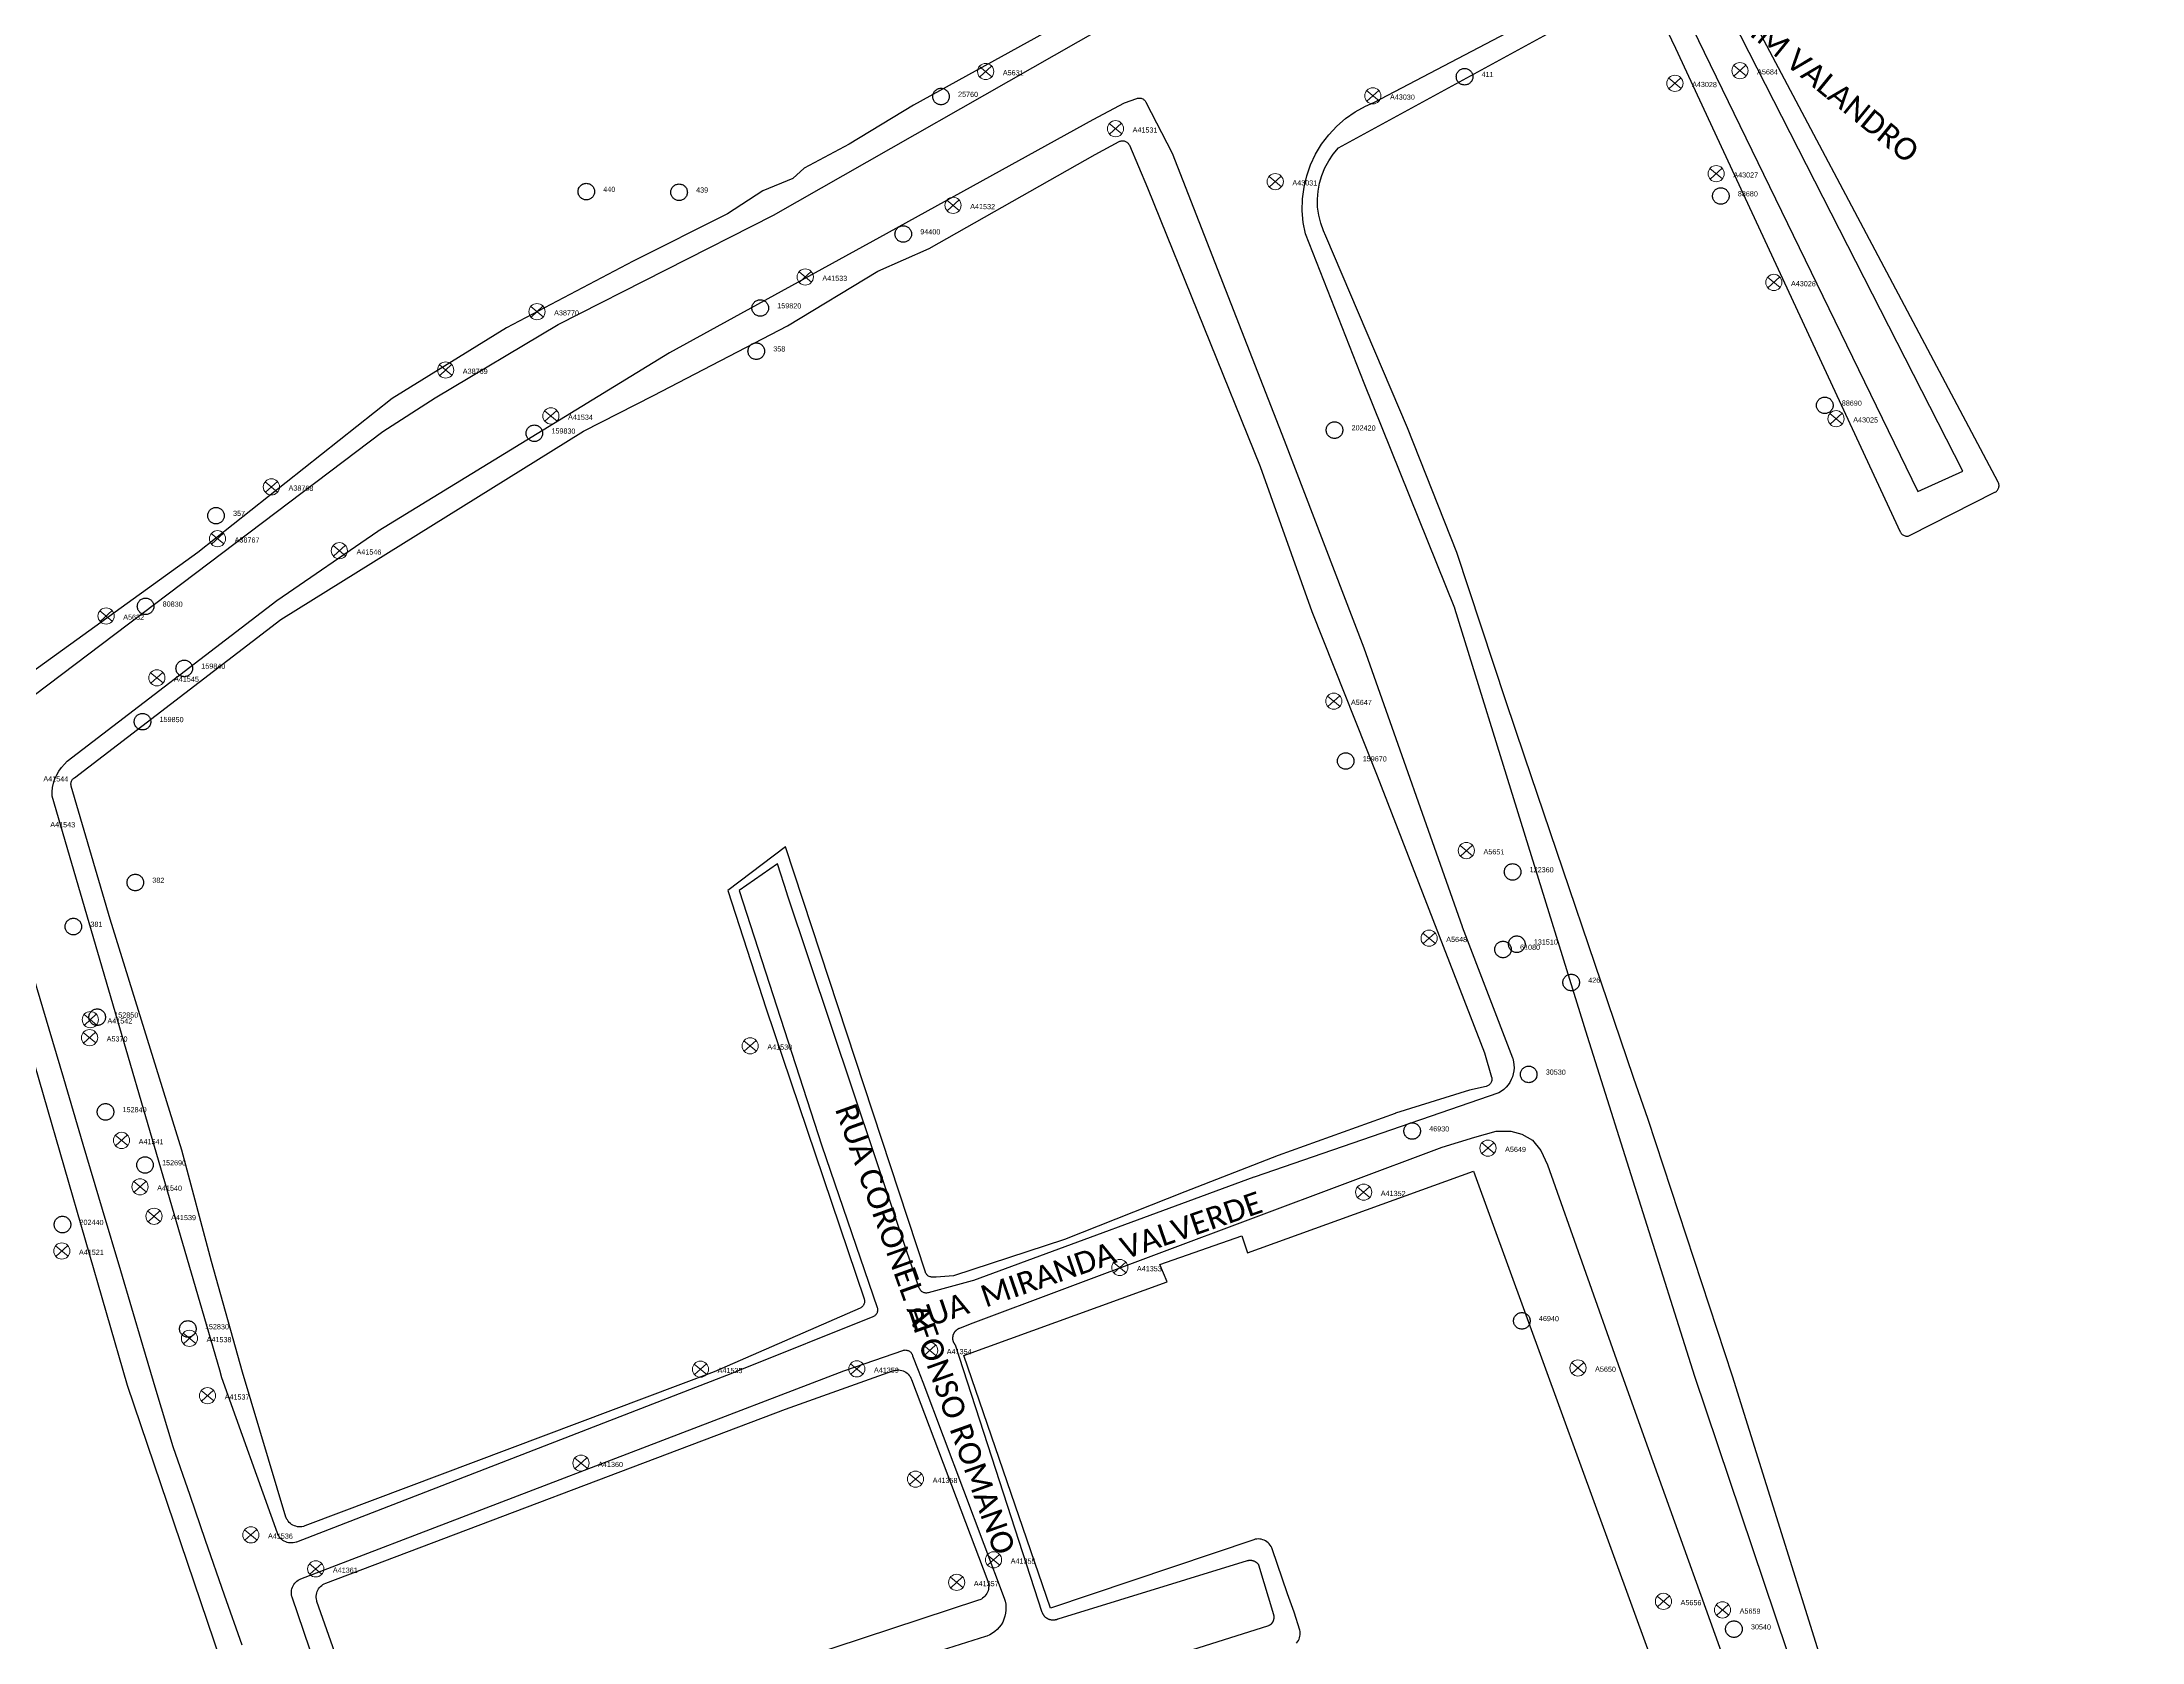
# Model space of a CAD drawing. Header units: millimetres. Extents: x 676447 to 689606, y 7455628 to 7463967.
# Drawn here: x 685040.3 to 685325.4, y 7460574.1 to 7460791.4 of the extents above; entities that cross this region are included whole.
import ezdxf

# ---------------------------------------------------------------- set-up
doc = ezdxf.new("R2010")
doc.units = ezdxf.units.MM
doc.header["$LTSCALE"] = 0.1
doc.header["$MEASUREMENT"] = 0
doc.linetypes.add('PHANTOM2', pattern=[1.25, 0.625, -0.125, 0.125, -0.125, 0.125, -0.125])
doc.layers.add('10.4-Postes', color=1, linetype='Continuous', lineweight=0)
for name, color, linetype in [('Caixas Subterrâneas', 5, 'Continuous'), ('LEGENDAS_INFRAESTRUTURAS', 7, 'Continuous'), ('MUB_MEIOFIO', 7, 'Continuous'), ('MUB_QUADRAS', 7, 'Continuous'), ('MUB_SEGMENTO', 7, 'Continuous'), ('NOS_DE_INFRAESTRUTURA', 7, 'Continuous')]:
    doc.layers.add(name, color=color, linetype=linetype)
doc.styles.add('Legend', font='calibri.ttf')
doc.styles.get("Standard").update_dxf_attribs({"font": 'arial.ttf'})

# ---------------------------------------------------------------- blocks, each defined once
blk = doc.blocks.new('MHMZ')
at = {"linetype": 'PHANTOM2'}
blk.add_circle((0, 0), 0.0000101, dxfattribs=at)
blk = doc.blocks.new('PTPT')
at = {"layer": '10.4-Postes', "color": 1, "linetype": 'PHANTOM2'}
for points in [[(-0.0000079, 0.0000104), (0.0000075, -0.000002)], [(0.000007, 0.0000109), (-0.0000074, -0.0000025)]]:
    blk.add_lwpolyline(points, dxfattribs=at)
at = {"layer": '10.4-Postes', "color": 1}
blk.add_circle((-0.0000002, 0.0000042), 0.00000987, dxfattribs=at)

msp = doc.modelspace()

# ---------------------------------------------------------------- linework, layer by layer
at = {"layer": 'MUB_MEIOFIO', "color": 253, "linetype": 'Continuous'}
for points in [[(685263.59, 7460794.94), (685294.99, 7460730.34), (685301.14, 7460733.1), (685257.56, 7460818.44)], [(684825.27, 7460764.52), (684874, 7460722.16), (684961.38, 7460644.09), (684962.33, 7460643.4), (684963.07, 7460643.06), (684963.8, 7460642.97), (684964.92, 7460643.27), (684968.52, 7460646.73), (685000.96, 7460673.7), (685024.72, 7460691.71), (685086.58, 7460738.46), (685093.7, 7460743.06), (685110.37, 7460753), (685139.61, 7460767.85), (685184.3, 7460793.27)], [(685250.14, 7460656.33), (685232.14, 7460714.42), (685232.12, 7460714.46), (685219.84, 7460745.05), (685211.86, 7460765.3), (685211.56, 7460766.87), (685211.43, 7460768.45), (685211.46, 7460770.05), (685211.66, 7460771.63), (685212.02, 7460773.18), (685212.54, 7460774.69), (685213.22, 7460776.13), (685214.05, 7460777.49), (685215.01, 7460778.76), (685216.1, 7460779.92), (685217.31, 7460780.97), (685218.61, 7460781.88), (685220.01, 7460782.65), (685221.15, 7460783.14), (685239.18, 7460792.62)], [(685085.94, 7460724.96), (685125.52, 7460749.2), (685125.54, 7460749.22), (685154.08, 7460764.88), (685183.03, 7460780.82), (685187.27, 7460783.1), (685188.97, 7460783.7), (685189.04, 7460783.72), (685189.14, 7460783.74), (685189.24, 7460783.75), (685189.35, 7460783.75), (685189.45, 7460783.74), (685189.56, 7460783.72), (685189.65, 7460783.69), (685189.75, 7460783.65), (685189.84, 7460783.6), (685189.93, 7460783.53), (685190, 7460783.46), (685190.07, 7460783.39), (685190.14, 7460783.3), (685190.19, 7460783.21), (685193.75, 7460776.25), (685208.98, 7460737.3), (685219.78, 7460709.08), (685233.15, 7460671.24), (685233.15, 7460671.22), (685239.98, 7460653.41), (685240.01, 7460653.3), (685240.11, 7460652.89), (685240.17, 7460652.48), (685240.18, 7460652.06), (685240.15, 7460651.65), (685240.08, 7460651.23), (685239.96, 7460650.83), (685239.8, 7460650.45), (685239.6, 7460650.08), (685239.37, 7460649.73), (685239.1, 7460649.41), (685238.8, 7460649.13), (685238.47, 7460648.87), (685238.11, 7460648.65), (685204.88, 7460637.2), (685204.86, 7460637.2), (685166.78, 7460623.17), (685166.58, 7460623.11), (685160.62, 7460621.51), (685160.52, 7460621.48), (685160.41, 7460621.47), (685160.31, 7460621.47), (685160.2, 7460621.48), (685160.1, 7460621.5), (685160, 7460621.54), (685159.91, 7460621.58), (685159.82, 7460621.63), (685159.73, 7460621.69), (685159.65, 7460621.76), (685159.58, 7460621.84), (685159.52, 7460621.92), (685159.47, 7460622.02), (685159.43, 7460622.11), (685159.41, 7460622.15), (685141.49, 7460675.64), (685141.47, 7460675.68), (685140.18, 7460679.75), (685134.95, 7460676.12), (685146.19, 7460641.44), (685153.7, 7460619.51), (685153.73, 7460619.41), (685153.75, 7460619.3), (685153.76, 7460619.2), (685153.75, 7460619.1), (685153.74, 7460618.99), (685153.71, 7460618.89), (685153.68, 7460618.79), (685153.63, 7460618.7), (685153.57, 7460618.61), (685153.51, 7460618.53), (685153.44, 7460618.45), (685153.36, 7460618.38), (685153.27, 7460618.33), (685153.18, 7460618.28), (685153.13, 7460618.26), (685135.07, 7460611), (685134.05, 7460610.59), (685074.83, 7460587.66), (685074.82, 7460587.66), (685074.61, 7460587.59), (685074.41, 7460587.55), (685074.2, 7460587.54), (685073.99, 7460587.54), (685073.78, 7460587.57), (685073.58, 7460587.61), (685073.38, 7460587.68), (685073.19, 7460587.77), (685073.01, 7460587.88), (685072.85, 7460588), (685072.69, 7460588.15), (685072.56, 7460588.31), (685072.44, 7460588.48), (685072.33, 7460588.66), (685072.25, 7460588.85), (685064.72, 7460609.97), (685064.42, 7460611), (685041.67, 7460688.95), (685041.67, 7460689.55), (685041.73, 7460690.14), (685041.86, 7460690.72), (685042.04, 7460691.29), (685042.29, 7460691.84), (685042.58, 7460692.35), (685042.94, 7460692.84), (685043.33, 7460693.28), (685043.73, 7460693.68), (685072.18, 7460715.52), (685085.88, 7460724.92), (685085.94, 7460724.96)], [(685037.9, 7460668.49), (685041.2, 7460657.36), (685043.19, 7460650.65), (685045.84, 7460641.71), (685048.48, 7460632.84), (685050.95, 7460624.52), (685053.95, 7460614.4), (685055.77, 7460608.28), (685058.06, 7460600.65), (685060.36, 7460594.01), (685062.46, 7460587.93), (685065.04, 7460580.48), (685067.42, 7460573.68)], [(685303.99, 7460493.51), (685264.73, 7460610.13), (685250.14, 7460656.33)], [(685127.5, 7460551.25), (685206.86, 7460576.31), (685206.9, 7460576.33), (685206.94, 7460576.35), (685206.98, 7460576.37), (685207.01, 7460576.39), (685207.05, 7460576.41), (685207.08, 7460576.43), (685207.12, 7460576.46), (685207.15, 7460576.49), (685207.18, 7460576.51), (685207.22, 7460576.54), (685207.25, 7460576.57), (685207.27, 7460576.6), (685207.3, 7460576.63), (685207.33, 7460576.67), (685207.36, 7460576.7), (685207.38, 7460576.73), (685207.4, 7460576.77), (685207.43, 7460576.8), (685207.45, 7460576.84), (685207.47, 7460576.88), (685207.49, 7460576.92), (685207.5, 7460576.95), (685207.52, 7460576.99), (685207.53, 7460577.03), (685207.55, 7460577.07), (685207.56, 7460577.11), (685207.57, 7460577.16), (685207.58, 7460577.2), (685207.58, 7460577.24), (685207.59, 7460577.28), (685207.6, 7460577.32), (685207.6, 7460577.36), (685207.6, 7460577.41), (685207.6, 7460577.45), (685207.6, 7460577.49), (685207.6, 7460577.53), (685207.59, 7460577.58), (685207.59, 7460577.62), (685207.58, 7460577.66), (685207.57, 7460577.7), (685207.56, 7460577.74), (685207.55, 7460577.78), (685205.54, 7460584.51), (685205.52, 7460584.55), (685205.49, 7460584.59), (685205.46, 7460584.63), (685205.43, 7460584.67), (685205.39, 7460584.7), (685205.36, 7460584.74), (685205.32, 7460584.77), (685205.29, 7460584.8), (685205.25, 7460584.84), (685205.21, 7460584.87), (685205.17, 7460584.89), (685205.13, 7460584.92), (685205.09, 7460584.95), (685205.04, 7460584.97), (685205, 7460585), (685204.96, 7460585.02), (685204.91, 7460585.04), (685204.87, 7460585.05), (685204.82, 7460585.07), (685204.77, 7460585.09), (685204.73, 7460585.1), (685204.68, 7460585.11), (685204.63, 7460585.12), (685204.58, 7460585.13), (685204.53, 7460585.14), (685204.49, 7460585.14), (685204.44, 7460585.15), (685204.39, 7460585.15), (685204.34, 7460585.15), (685204.29, 7460585.15), (685204.24, 7460585.14), (685204.19, 7460585.14), (685204.14, 7460585.13), (685204.09, 7460585.12), (685204.05, 7460585.11), (685204, 7460585.1), (685203.95, 7460585.09), (685178.23, 7460577.19), (685178.18, 7460577.17), (685178.13, 7460577.15), (685178.08, 7460577.13), (685178.03, 7460577.11), (685177.98, 7460577.1), (685177.93, 7460577.08), (685177.88, 7460577.07), (685177.83, 7460577.06), (685177.77, 7460577.05), (685177.72, 7460577.05), (685177.67, 7460577.04), (685177.62, 7460577.04), (685177.56, 7460577.04), (685177.51, 7460577.04), (685177.46, 7460577.05), (685177.4, 7460577.05), (685177.35, 7460577.06), (685177.3, 7460577.07), (685177.25, 7460577.08), (685177.2, 7460577.09), (685177.15, 7460577.1), (685177.1, 7460577.12), (685177.05, 7460577.13), (685177, 7460577.15), (685176.95, 7460577.17), (685176.9, 7460577.2), (685176.85, 7460577.22), (685176.81, 7460577.25), (685176.76, 7460577.27), (685176.72, 7460577.3), (685176.67, 7460577.33), (685176.63, 7460577.37), (685176.59, 7460577.4), (685176.55, 7460577.43), (685176.51, 7460577.47), (685176.47, 7460577.51), (685176.44, 7460577.55), (685176.4, 7460577.59), (685176.37, 7460577.63), (685176.34, 7460577.67), (685176.31, 7460577.71), (685176.28, 7460577.76), (685176.25, 7460577.8), (685176.23, 7460577.85), (685176.2, 7460577.9), (685176.18, 7460577.94), (685176.16, 7460577.99), (685176.14, 7460578.04), (685176.12, 7460578.09), (685169.81, 7460597.49), (685164.32, 7460614.39), (685164.29, 7460614.43), (685164.26, 7460614.47), (685164.23, 7460614.52), (685164.2, 7460614.56), (685164.18, 7460614.6), (685164.15, 7460614.65), (685164.13, 7460614.69), (685164.11, 7460614.74), (685164.08, 7460614.79), (685164.07, 7460614.83), (685164.05, 7460614.88), (685164.03, 7460614.93), (685164.02, 7460614.98), (685164.01, 7460615.03), (685164, 7460615.08), (685163.99, 7460615.13), (685163.98, 7460615.18), (685163.98, 7460615.23), (685163.98, 7460615.28), (685163.97, 7460615.33), (685163.98, 7460615.39), (685163.98, 7460615.44), (685163.98, 7460615.49), (685163.99, 7460615.54), (685164, 7460615.59), (685164, 7460615.64), (685164.02, 7460615.69), (685164.03, 7460615.74), (685164.04, 7460615.79), (685164.06, 7460615.84), (685164.08, 7460615.88), (685164.1, 7460615.93), (685164.12, 7460615.98), (685164.14, 7460616.02), (685164.16, 7460616.07), (685164.19, 7460616.11), (685164.22, 7460616.16), (685164.25, 7460616.2), (685164.28, 7460616.24), (685164.31, 7460616.28), (685164.34, 7460616.32), (685164.38, 7460616.36), (685164.41, 7460616.39), (685164.45, 7460616.43), (685164.49, 7460616.46), (685164.53, 7460616.49), (685164.57, 7460616.53), (685164.61, 7460616.56), (685164.65, 7460616.58), (685164.69, 7460616.61), (685164.74, 7460616.64), (685164.78, 7460616.66), (685164.83, 7460616.68), (685164.88, 7460616.7), (685164.92, 7460616.72), (685166.39, 7460617.28), (685230.42, 7460641.29), (685234.87, 7460642.65), (685237.73, 7460643.47), (685239.72, 7460643.47), (685241.24, 7460643.06), (685242.7, 7460642.24), (685243.81, 7460640.84), (685244.72, 7460638.88), (685254.59, 7460611), (685258.37, 7460600.34), (685270.38, 7460566.93)], [(685108.56, 7460479.18), (685074.27, 7460580.15), (685074.23, 7460580.28), (685074.19, 7460580.49), (685074.17, 7460580.7), (685074.17, 7460580.91), (685074.19, 7460581.12), (685074.23, 7460581.32), (685074.3, 7460581.52), (685074.38, 7460581.71), (685074.49, 7460581.89), (685074.61, 7460582.06), (685074.75, 7460582.22), (685074.91, 7460582.35), (685075.08, 7460582.48), (685075.26, 7460582.58), (685075.45, 7460582.67), (685149.16, 7460610.9), (685149.45, 7460611), (685157.19, 7460613.68), (685157.29, 7460613.71), (685157.4, 7460613.73), (685157.5, 7460613.74), (685157.61, 7460613.73), (685157.71, 7460613.72), (685157.81, 7460613.69), (685157.91, 7460613.66), (685158, 7460613.61), (685158.09, 7460613.56), (685158.17, 7460613.49), (685158.25, 7460613.42), (685158.32, 7460613.34), (685158.38, 7460613.25), (685158.43, 7460613.16), (685158.51, 7460612.96), (685159.27, 7460611), (685159.89, 7460609.38), (685170.94, 7460580.04), (685171.07, 7460579.64), (685171.15, 7460579.23), (685171.19, 7460578.81), (685171.19, 7460578.39), (685171.14, 7460577.98), (685171.05, 7460577.57), (685170.92, 7460577.17), (685170.75, 7460576.79), (685170.53, 7460576.43), (685170.28, 7460576.09), (685170, 7460575.78), (685169.69, 7460575.51), (685169.35, 7460575.26), (685168.98, 7460575.06), (685168.6, 7460574.89), (685168.4, 7460574.82), (685124.57, 7460560.99)]]:
    msp.add_lwpolyline(points, dxfattribs=at)
at = {"layer": 'MUB_MEIOFIO', "linetype": 'Continuous'}
for points in [[(685263.59, 7460794.94), (685294.99, 7460730.34), (685301.14, 7460733.1), (685257.56, 7460818.44)], [(684825.27, 7460764.52), (684874, 7460722.16), (684961.38, 7460644.09), (684962.33, 7460643.4), (684963.07, 7460643.06), (684963.8, 7460642.97), (684964.92, 7460643.27), (684968.52, 7460646.73), (685000.96, 7460673.7), (685024.72, 7460691.71), (685086.58, 7460738.46), (685093.7, 7460743.06), (685110.37, 7460753), (685139.61, 7460767.85), (685184.3, 7460793.27)], [(685250.14, 7460656.33), (685232.14, 7460714.42), (685232.12, 7460714.46), (685219.84, 7460745.05), (685211.86, 7460765.3), (685211.56, 7460766.87), (685211.43, 7460768.45), (685211.46, 7460770.05), (685211.66, 7460771.63), (685212.02, 7460773.18), (685212.54, 7460774.69), (685213.22, 7460776.13), (685214.05, 7460777.49), (685215.01, 7460778.76), (685216.1, 7460779.92), (685217.31, 7460780.97), (685218.61, 7460781.88), (685220.01, 7460782.65), (685221.15, 7460783.14), (685239.18, 7460792.62)], [(685085.94, 7460724.96), (685125.52, 7460749.2), (685125.54, 7460749.22), (685154.08, 7460764.88), (685183.03, 7460780.82), (685187.27, 7460783.1), (685188.97, 7460783.7), (685189.04, 7460783.72), (685189.14, 7460783.74), (685189.24, 7460783.75), (685189.35, 7460783.75), (685189.45, 7460783.74), (685189.56, 7460783.72), (685189.65, 7460783.69), (685189.75, 7460783.65), (685189.84, 7460783.6), (685189.93, 7460783.53), (685190, 7460783.46), (685190.07, 7460783.39), (685190.14, 7460783.3), (685190.19, 7460783.21), (685193.75, 7460776.25), (685208.98, 7460737.3), (685219.78, 7460709.08), (685233.15, 7460671.24), (685233.15, 7460671.22), (685239.98, 7460653.41), (685240.01, 7460653.3), (685240.11, 7460652.89), (685240.17, 7460652.48), (685240.18, 7460652.06), (685240.15, 7460651.65), (685240.08, 7460651.23), (685239.96, 7460650.83), (685239.8, 7460650.45), (685239.6, 7460650.08), (685239.37, 7460649.73), (685239.1, 7460649.41), (685238.8, 7460649.13), (685238.47, 7460648.87), (685238.11, 7460648.65), (685204.88, 7460637.2), (685204.86, 7460637.2), (685166.78, 7460623.17), (685166.58, 7460623.11), (685160.62, 7460621.51), (685160.52, 7460621.48), (685160.41, 7460621.47), (685160.31, 7460621.47), (685160.2, 7460621.48), (685160.1, 7460621.5), (685160, 7460621.54), (685159.91, 7460621.58), (685159.82, 7460621.63), (685159.73, 7460621.69), (685159.65, 7460621.76), (685159.58, 7460621.84), (685159.52, 7460621.92), (685159.47, 7460622.02), (685159.43, 7460622.11), (685159.41, 7460622.15), (685141.49, 7460675.64), (685141.47, 7460675.68), (685140.18, 7460679.75), (685134.95, 7460676.12), (685146.19, 7460641.44), (685153.7, 7460619.51), (685153.73, 7460619.41), (685153.75, 7460619.3), (685153.76, 7460619.2), (685153.75, 7460619.1), (685153.74, 7460618.99), (685153.71, 7460618.89), (685153.68, 7460618.79), (685153.63, 7460618.7), (685153.57, 7460618.61), (685153.51, 7460618.53), (685153.44, 7460618.45), (685153.36, 7460618.38), (685153.27, 7460618.33), (685153.18, 7460618.28), (685153.13, 7460618.26), (685135.07, 7460611), (685134.05, 7460610.59), (685074.83, 7460587.66), (685074.82, 7460587.66), (685074.61, 7460587.59), (685074.41, 7460587.55), (685074.2, 7460587.54), (685073.99, 7460587.54), (685073.78, 7460587.57), (685073.58, 7460587.61), (685073.38, 7460587.68), (685073.19, 7460587.77), (685073.01, 7460587.88), (685072.85, 7460588), (685072.69, 7460588.15), (685072.56, 7460588.31), (685072.44, 7460588.48), (685072.33, 7460588.66), (685072.25, 7460588.85), (685064.72, 7460609.97), (685064.42, 7460611), (685041.67, 7460688.95), (685041.67, 7460689.55), (685041.73, 7460690.14), (685041.86, 7460690.72), (685042.04, 7460691.29), (685042.29, 7460691.84), (685042.58, 7460692.35), (685042.94, 7460692.84), (685043.33, 7460693.28), (685043.73, 7460693.68), (685072.18, 7460715.52), (685085.88, 7460724.92), (685085.94, 7460724.96)], [(685037.9, 7460668.49), (685041.2, 7460657.36), (685043.19, 7460650.65), (685045.84, 7460641.71), (685048.48, 7460632.84), (685050.95, 7460624.52), (685053.95, 7460614.4), (685055.77, 7460608.28), (685058.06, 7460600.65), (685060.36, 7460594.01), (685062.46, 7460587.93), (685065.04, 7460580.48), (685067.42, 7460573.68)], [(685303.99, 7460493.51), (685264.73, 7460610.13), (685250.14, 7460656.33)], [(685127.5, 7460551.25), (685206.86, 7460576.31), (685206.9, 7460576.33), (685206.94, 7460576.35), (685206.98, 7460576.37), (685207.01, 7460576.39), (685207.05, 7460576.41), (685207.08, 7460576.43), (685207.12, 7460576.46), (685207.15, 7460576.49), (685207.18, 7460576.51), (685207.22, 7460576.54), (685207.25, 7460576.57), (685207.27, 7460576.6), (685207.3, 7460576.63), (685207.33, 7460576.67), (685207.36, 7460576.7), (685207.38, 7460576.73), (685207.4, 7460576.77), (685207.43, 7460576.8), (685207.45, 7460576.84), (685207.47, 7460576.88), (685207.49, 7460576.92), (685207.5, 7460576.95), (685207.52, 7460576.99), (685207.53, 7460577.03), (685207.55, 7460577.07), (685207.56, 7460577.11), (685207.57, 7460577.16), (685207.58, 7460577.2), (685207.58, 7460577.24), (685207.59, 7460577.28), (685207.6, 7460577.32), (685207.6, 7460577.36), (685207.6, 7460577.41), (685207.6, 7460577.45), (685207.6, 7460577.49), (685207.6, 7460577.53), (685207.59, 7460577.58), (685207.59, 7460577.62), (685207.58, 7460577.66), (685207.57, 7460577.7), (685207.56, 7460577.74), (685207.55, 7460577.78), (685205.54, 7460584.51), (685205.52, 7460584.55), (685205.49, 7460584.59), (685205.46, 7460584.63), (685205.43, 7460584.67), (685205.39, 7460584.7), (685205.36, 7460584.74), (685205.32, 7460584.77), (685205.29, 7460584.8), (685205.25, 7460584.84), (685205.21, 7460584.87), (685205.17, 7460584.89), (685205.13, 7460584.92), (685205.09, 7460584.95), (685205.04, 7460584.97), (685205, 7460585), (685204.96, 7460585.02), (685204.91, 7460585.04), (685204.87, 7460585.05), (685204.82, 7460585.07), (685204.77, 7460585.09), (685204.73, 7460585.1), (685204.68, 7460585.11), (685204.63, 7460585.12), (685204.58, 7460585.13), (685204.53, 7460585.14), (685204.49, 7460585.14), (685204.44, 7460585.15), (685204.39, 7460585.15), (685204.34, 7460585.15), (685204.29, 7460585.15), (685204.24, 7460585.14), (685204.19, 7460585.14), (685204.14, 7460585.13), (685204.09, 7460585.12), (685204.05, 7460585.11), (685204, 7460585.1), (685203.95, 7460585.09), (685178.23, 7460577.19), (685178.18, 7460577.17), (685178.13, 7460577.15), (685178.08, 7460577.13), (685178.03, 7460577.11), (685177.98, 7460577.1), (685177.93, 7460577.08), (685177.88, 7460577.07), (685177.83, 7460577.06), (685177.77, 7460577.05), (685177.72, 7460577.05), (685177.67, 7460577.04), (685177.62, 7460577.04), (685177.56, 7460577.04), (685177.51, 7460577.04), (685177.46, 7460577.05), (685177.4, 7460577.05), (685177.35, 7460577.06), (685177.3, 7460577.07), (685177.25, 7460577.08), (685177.2, 7460577.09), (685177.15, 7460577.1), (685177.1, 7460577.12), (685177.05, 7460577.13), (685177, 7460577.15), (685176.95, 7460577.17), (685176.9, 7460577.2), (685176.85, 7460577.22), (685176.81, 7460577.25), (685176.76, 7460577.27), (685176.72, 7460577.3), (685176.67, 7460577.33), (685176.63, 7460577.37), (685176.59, 7460577.4), (685176.55, 7460577.43), (685176.51, 7460577.47), (685176.47, 7460577.51), (685176.44, 7460577.55), (685176.4, 7460577.59), (685176.37, 7460577.63), (685176.34, 7460577.67), (685176.31, 7460577.71), (685176.28, 7460577.76), (685176.25, 7460577.8), (685176.23, 7460577.85), (685176.2, 7460577.9), (685176.18, 7460577.94), (685176.16, 7460577.99), (685176.14, 7460578.04), (685176.12, 7460578.09), (685169.81, 7460597.49), (685164.32, 7460614.39), (685164.29, 7460614.43), (685164.26, 7460614.47), (685164.23, 7460614.52), (685164.2, 7460614.56), (685164.18, 7460614.6), (685164.15, 7460614.65), (685164.13, 7460614.69), (685164.11, 7460614.74), (685164.08, 7460614.79), (685164.07, 7460614.83), (685164.05, 7460614.88), (685164.03, 7460614.93), (685164.02, 7460614.98), (685164.01, 7460615.03), (685164, 7460615.08), (685163.99, 7460615.13), (685163.98, 7460615.18), (685163.98, 7460615.23), (685163.98, 7460615.28), (685163.97, 7460615.33), (685163.98, 7460615.39), (685163.98, 7460615.44), (685163.98, 7460615.49), (685163.99, 7460615.54), (685164, 7460615.59), (685164, 7460615.64), (685164.02, 7460615.69), (685164.03, 7460615.74), (685164.04, 7460615.79), (685164.06, 7460615.84), (685164.08, 7460615.88), (685164.1, 7460615.93), (685164.12, 7460615.98), (685164.14, 7460616.02), (685164.16, 7460616.07), (685164.19, 7460616.11), (685164.22, 7460616.16), (685164.25, 7460616.2), (685164.28, 7460616.24), (685164.31, 7460616.28), (685164.34, 7460616.32), (685164.38, 7460616.36), (685164.41, 7460616.39), (685164.45, 7460616.43), (685164.49, 7460616.46), (685164.53, 7460616.49), (685164.57, 7460616.53), (685164.61, 7460616.56), (685164.65, 7460616.58), (685164.69, 7460616.61), (685164.74, 7460616.64), (685164.78, 7460616.66), (685164.83, 7460616.68), (685164.88, 7460616.7), (685164.92, 7460616.72), (685166.39, 7460617.28), (685230.42, 7460641.29), (685234.87, 7460642.65), (685237.73, 7460643.47), (685239.72, 7460643.47), (685241.24, 7460643.06), (685242.7, 7460642.24), (685243.81, 7460640.84), (685244.72, 7460638.88), (685254.59, 7460611), (685258.37, 7460600.34), (685270.38, 7460566.93)], [(685108.56, 7460479.18), (685074.27, 7460580.15), (685074.23, 7460580.28), (685074.19, 7460580.49), (685074.17, 7460580.7), (685074.17, 7460580.91), (685074.19, 7460581.12), (685074.23, 7460581.32), (685074.3, 7460581.52), (685074.38, 7460581.71), (685074.49, 7460581.89), (685074.61, 7460582.06), (685074.75, 7460582.22), (685074.91, 7460582.35), (685075.08, 7460582.48), (685075.26, 7460582.58), (685075.45, 7460582.67), (685149.16, 7460610.9), (685149.45, 7460611), (685157.19, 7460613.68), (685157.29, 7460613.71), (685157.4, 7460613.73), (685157.5, 7460613.74), (685157.61, 7460613.73), (685157.71, 7460613.72), (685157.81, 7460613.69), (685157.91, 7460613.66), (685158, 7460613.61), (685158.09, 7460613.56), (685158.17, 7460613.49), (685158.25, 7460613.42), (685158.32, 7460613.34), (685158.38, 7460613.25), (685158.43, 7460613.16), (685158.51, 7460612.96), (685159.27, 7460611), (685159.89, 7460609.38), (685170.94, 7460580.04), (685171.07, 7460579.64), (685171.15, 7460579.23), (685171.19, 7460578.81), (685171.19, 7460578.39), (685171.14, 7460577.98), (685171.05, 7460577.57), (685170.92, 7460577.17), (685170.75, 7460576.79), (685170.53, 7460576.43), (685170.28, 7460576.09), (685170, 7460575.78), (685169.69, 7460575.51), (685169.35, 7460575.26), (685168.98, 7460575.06), (685168.6, 7460574.89), (685168.4, 7460574.82), (685124.57, 7460560.99)]]:
    msp.add_lwpolyline(points, dxfattribs=at)
at = {"layer": 'MUB_QUADRAS', "linetype": 'Continuous'}
for points in [[(685259.39, 7460796.17), (685262.1, 7460790.53), (685292.62, 7460724.84), (685292.64, 7460724.81), (685292.69, 7460724.72), (685292.75, 7460724.63), (685292.82, 7460724.55), (685292.9, 7460724.48), (685292.99, 7460724.42), (685293.08, 7460724.37), (685293.17, 7460724.33), (685293.27, 7460724.3), (685293.37, 7460724.27), (685293.48, 7460724.26), (685293.58, 7460724.26), (685293.69, 7460724.27), (685293.79, 7460724.29), (685293.89, 7460724.33), (685293.98, 7460724.37), (685305.48, 7460730.22), (685305.5, 7460730.23), (685305.59, 7460730.28), (685305.67, 7460730.34), (685305.75, 7460730.41), (685305.82, 7460730.49), (685305.88, 7460730.58), (685305.93, 7460730.67), (685305.97, 7460730.77), (685306, 7460730.87), (685306.02, 7460730.97), (685306.03, 7460731.07), (685306.03, 7460731.18), (685306.02, 7460731.28), (685305.99, 7460731.38), (685305.96, 7460731.48), (685305.91, 7460731.58), (685260.59, 7460817.09)], [(685182.43, 7460795.91), (685158.62, 7460782.77), (685149.9, 7460777.51), (685143.79, 7460774.22), (685142.26, 7460772.84), (685138.17, 7460771.16), (685133.39, 7460768.03), (685120.56, 7460761.62), (685103.37, 7460752.56), (685087.86, 7460742.95), (685061.46, 7460722.04), (685011.82, 7460686.24), (685008.15, 7460683.32), (685000.04, 7460676.59), (684990.52, 7460668.69), (684989.8, 7460668.02), (684984.48, 7460663.11), (684967.91, 7460649.6), (684964.05, 7460644.06), (684963.45, 7460643.91), (684962.88, 7460644.14), (684893.35, 7460706.28), (684816.27, 7460773.33)], [(685256.42, 7460650.73), (685241.58, 7460694.39), (685239.05, 7460701.89), (685232.43, 7460722.05), (685225.7, 7460738.95), (685214.64, 7460764.98), (685214.29, 7460765.73), (685213.92, 7460766.77), (685213.66, 7460767.83), (685213.51, 7460768.92), (685213.48, 7460770.02), (685213.57, 7460771.12), (685213.76, 7460772.2), (685214.07, 7460773.25), (685214.49, 7460774.27), (685215.01, 7460775.23), (685215.63, 7460776.14), (685216.34, 7460776.98), (685250.68, 7460795.74)], [(685133.42, 7460676.13), (685138.63, 7460660.07), (685151.94, 7460620.67), (685151.94, 7460620.65), (685151.97, 7460620.55), (685151.98, 7460620.45), (685151.99, 7460620.34), (685151.98, 7460620.24), (685151.97, 7460620.13), (685151.94, 7460620.03), (685151.9, 7460619.94), (685151.85, 7460619.84), (685151.79, 7460619.76), (685151.73, 7460619.67), (685151.65, 7460619.6), (685151.57, 7460619.54), (685151.48, 7460619.48), (685151.39, 7460619.43), (685131.57, 7460610.78), (685076, 7460589.84), (685075.8, 7460589.78), (685075.59, 7460589.74), (685075.38, 7460589.72), (685075.17, 7460589.72), (685074.97, 7460589.74), (685074.76, 7460589.79), (685074.56, 7460589.86), (685074.37, 7460589.95), (685074.19, 7460590.05), (685074.03, 7460590.18), (685073.87, 7460590.32), (685073.74, 7460590.48), (685073.61, 7460590.65), (685073.51, 7460590.83), (685073.43, 7460591.02), (685073.42, 7460591.04), (685067.53, 7460610.71), (685063.32, 7460625.76), (685059.27, 7460640.88), (685049.56, 7460672.26), (685044.27, 7460690.32), (685044.26, 7460690.35), (685044.24, 7460690.45), (685044.23, 7460690.56), (685044.23, 7460690.66), (685044.24, 7460690.76), (685044.26, 7460690.87), (685044.3, 7460690.97), (685044.34, 7460691.06), (685044.39, 7460691.15), (685044.45, 7460691.24), (685044.52, 7460691.31), (685044.6, 7460691.38), (685044.69, 7460691.44), (685072.72, 7460712.93), (685113.81, 7460738.5), (685123.34, 7460743.36), (685141.54, 7460752.83), (685153.78, 7460760.26), (685160.74, 7460763.34), (685183.3, 7460776.09), (685186.55, 7460777.84), (685186.63, 7460777.88), (685186.73, 7460777.92), (685186.83, 7460777.94), (685186.93, 7460777.96), (685187.04, 7460777.96), (685187.14, 7460777.95), (685187.24, 7460777.94), (685187.34, 7460777.91), (685187.44, 7460777.87), (685187.53, 7460777.82), (685187.62, 7460777.76), (685187.7, 7460777.69), (685187.77, 7460777.62), (685187.84, 7460777.54), (685187.89, 7460777.45), (685187.94, 7460777.35), (685190.42, 7460771.56), (685205.69, 7460733.71), (685212.71, 7460714.04), (685221.61, 7460691.71), (685236.18, 7460654.09), (685237.12, 7460650.8), (685237.14, 7460650.74), (685237.15, 7460650.64), (685237.16, 7460650.53), (685237.16, 7460650.43), (685237.14, 7460650.32), (685237.12, 7460650.22), (685237.08, 7460650.12), (685237.04, 7460650.03), (685236.98, 7460649.94), (685236.92, 7460649.86), (685236.85, 7460649.78), (685236.77, 7460649.71), (685236.68, 7460649.65), (685236.59, 7460649.6), (685236.49, 7460649.57), (685236.39, 7460649.54), (685234.11, 7460649), (685224.09, 7460645.89), (685224.03, 7460645.87), (685208.13, 7460640.15), (685195.46, 7460635.21), (685179.13, 7460628.75), (685164.08, 7460623.8), (685161.73, 7460623.63), (685161.63, 7460623.62), (685161.53, 7460623.62), (685161.19, 7460623.62), (685161.08, 7460623.63), (685160.98, 7460623.65), (685160.88, 7460623.67), (685160.78, 7460623.71), (685160.69, 7460623.76), (685160.6, 7460623.82), (685160.52, 7460623.89), (685160.45, 7460623.96), (685160.39, 7460624.05), (685160.33, 7460624.14), (685160.28, 7460624.23), (685160.25, 7460624.32), (685141.26, 7460682.05), (685133.42, 7460676.13)], [(685031.84, 7460678.06), (685051.84, 7460608.96), (685078.98, 7460528.98)], [(685326.05, 7460439.4), (685307.24, 7460490.66), (685269.86, 7460610.16), (685258.38, 7460645.06), (685256.42, 7460650.73)], [(685210.66, 7460573.94), (685210.79, 7460574.1), (685210.9, 7460574.28), (685210.99, 7460574.47), (685211.06, 7460574.66), (685211.11, 7460574.87), (685211.14, 7460575.07), (685211.15, 7460575.28), (685211.14, 7460575.49), (685211.1, 7460575.7), (685210.31, 7460578.13), (685209.43, 7460580.62), (685207.34, 7460586.72), (685207.27, 7460586.88), (685207.18, 7460587.07), (685207.07, 7460587.25), (685206.93, 7460587.41), (685206.79, 7460587.56), (685206.62, 7460587.69), (685206.45, 7460587.8), (685206.26, 7460587.9), (685206.07, 7460587.97), (685205.86, 7460588.03), (685205.66, 7460588.06), (685205.45, 7460588.07), (685205.24, 7460588.06), (685205.03, 7460588.03), (685204.83, 7460587.97), (685177.22, 7460578.69), (685165.48, 7460612.98), (685193.09, 7460622.99), (685192.09, 7460625.34), (685203.21, 7460629.26), (685203.99, 7460626.91), (685234.67, 7460638.02), (685260.81, 7460566.33)], [(685077.63, 7460579.58), (685077.59, 7460579.7), (685077.55, 7460579.91), (685077.53, 7460580.11), (685077.53, 7460580.32), (685077.55, 7460580.53), (685077.59, 7460580.74), (685077.66, 7460580.93), (685077.75, 7460581.13), (685077.85, 7460581.31), (685077.98, 7460581.48), (685078.12, 7460581.63), (685078.27, 7460581.77), (685078.44, 7460581.89), (685078.62, 7460582), (685078.82, 7460582.08), (685141.25, 7460605.71), (685155.83, 7460610.92), (685156, 7460610.97), (685156.2, 7460611.01), (685156.41, 7460611.03), (685156.62, 7460611.03), (685156.83, 7460611.01), (685157.03, 7460610.96), (685157.23, 7460610.9), (685157.42, 7460610.81), (685157.6, 7460610.71), (685157.77, 7460610.58), (685157.92, 7460610.44), (685158.06, 7460610.29), (685158.19, 7460610.12), (685158.29, 7460609.93), (685158.37, 7460609.74), (685168.71, 7460582.35), (685168.74, 7460582.27), (685168.8, 7460582.07), (685168.83, 7460581.86), (685168.84, 7460581.65), (685168.83, 7460581.45), (685168.8, 7460581.24), (685168.75, 7460581.04), (685168.67, 7460580.84), (685168.58, 7460580.65), (685168.46, 7460580.48), (685168.33, 7460580.31), (685168.19, 7460580.17), (685168.02, 7460580.03), (685167.85, 7460579.92), (685167.66, 7460579.82), (685167.47, 7460579.75), (685120.49, 7460564.27)], [(685117.11, 7460467.55), (685077.63, 7460579.58)]]:
    msp.add_lwpolyline(points, dxfattribs=at)

# ---------------------------------------------------------------- block references
at = {"layer": 'Caixas Subterrâneas', "color": 40}
for p, xscale, yscale, zscale, rotation in [((685233.46, 7460786.65), 111319.4907932735, 111319.4907932735, 111319.4907932735, 359.2953301246411), ((685162.37, 7460783.96), 111319.4907932736, 111319.4907932736, 111319.4907932736, 359.2955995435064), ((685114.2, 7460771.05), 111319.4907932736, 111319.4907932736, 111319.4907932736, 359.2957786726342), ((685126.8, 7460770.96), 111319.4907932736, 111319.4907932736, 111319.4907932736, 359.2957307559315), ((685268.25, 7460770.45), 111319.4907932736, 111319.4907932736, 111319.4907932736, 359.2951928399749), ((685157.24, 7460765.29), 111319.4907932736, 111319.4907932736, 111319.4907932736, 359.295613278369), ((685137.82, 7460755.24), 111319.4907932736, 111319.4907932736, 111319.4907932736, 359.2956840174172), ((685137.28, 7460749.38), 111319.4907932736, 111319.4907932736, 111319.4907932736, 359.295684246064), ((685282.37, 7460742.02), 111319.4907932736, 111319.4907932736, 111319.4907932736, 359.2951303609923), ((685215.8, 7460738.66), 111319.4907932735, 111319.4907932735, 111319.4907932735, 359.2953824048423), ((685107.15, 7460738.23), 111319.4907932736, 111319.4907932736, 111319.4907932736, 359.2957953497716), ((685063.92, 7460727.04), 111319.4907932736, 111319.4907932736, 111319.4907932736, 359.2959562557383), ((685054.36, 7460714.73), 111319.4907932736, 111319.4907932736, 111319.4907932736, 359.2959887942182), ((685059.61, 7460706.3), 111319.4907932736, 111319.4907932736, 111319.4907932736, 359.2959662383627), ((685053.94, 7460699.06), 111319.4907932736, 111319.4907932736, 111319.4907932736, 359.2959855417391), ((685217.32, 7460693.72), 111319.4907932736, 111319.4907932736, 111319.4907932736, 359.2953627546866), ((685239.98, 7460678.66), 111319.4907932736, 111319.4907932736, 111319.4907932736, 359.2952719459058), ((685052.96, 7460677.22), 111319.4907932735, 111319.4907932735, 111319.4907932735, 359.2959825422125), ((685044.55, 7460671.24), 111319.4907932736, 111319.4907932736, 111319.4907932736, 359.296012681072), ((685238.68, 7460668.13), 111319.4907932736, 111319.4907932736, 111319.4907932736, 359.2952736564159), ((685240.55, 7460668.84), 111319.4907932736, 111319.4907932736, 111319.4907932736, 359.2952667708736), ((685247.94, 7460663.65), 111319.4907932735, 111319.4907932735, 111319.4907932735, 359.2952370567963), ((685047.79, 7460658.93), 111319.4907932735, 111319.4907932735, 111319.4907932735, 359.2959965664729), ((685242.17, 7460651.16), 111319.4907932736, 111319.4907932736, 111319.4907932736, 359.2952551389362), ((685048.92, 7460646.07), 111319.4907932735, 111319.4907932735, 111319.4907932735, 359.2959882933863), ((685226.34, 7460643.47), 111319.4907932735, 111319.4907932735, 111319.4907932735, 359.2953129276673), ((685054.28, 7460638.86), 111319.4907932736, 111319.4907932736, 111319.4907932736, 359.295965660738), ((685043.07, 7460630.77), 111319.4907932736, 111319.4907932736, 111319.4907932736, 359.2960058132738), ((685060.1, 7460616.6), 111319.4907932735, 111319.4907932735, 111319.4907932735, 359.2959366625532), ((685241.24, 7460617.69), 111319.4907932736, 111319.4907932736, 111319.4907932736, 359.2952483392693), ((685270.03, 7460575.83), 111319.4907932736, 111319.4907932736, 111319.4907932736, 359.2951259363407)]:
    msp.add_blockref('MHMZ', p, dxfattribs=dict(at, xscale=xscale, yscale=yscale, zscale=zscale, rotation=rotation))
at = {"layer": 'NOS_DE_INFRAESTRUTURA', "color": 1}
for p, xscale, yscale, zscale, rotation in [((685168.45, 7460786.89), 111319.4907932736, 111319.4907932736, 111319.4907932736, 359.2955773282941), ((685270.87, 7460787.01), 111319.4907932736, 111319.4907932736, 111319.4907932736, 359.2951879946598), ((685262.04, 7460785.29), 111319.4907932736, 111319.4907932736, 111319.4907932736, 359.295221038628), ((685221.02, 7460783.59), 111319.4907932735, 111319.4907932735, 111319.4907932735, 359.2953764635353), ((685186.08, 7460779.12), 111319.4907932736, 111319.4907932736, 111319.4907932736, 359.295507928344), ((685267.64, 7460773.02), 111319.4907932736, 111319.4907932736, 111319.4907932736, 359.2951959487278), ((685207.77, 7460771.94), 111319.4907932736, 111319.4907932736, 111319.4907932736, 359.2954232378076), ((685164.02, 7460768.72), 111319.4907932736, 111319.4907932736, 111319.4907932736, 359.2955885717397), ((685143.95, 7460758.99), 111319.4907932736, 111319.4907932736, 111319.4907932736, 359.295661843564), ((685275.47, 7460758.25), 111319.4907932736, 111319.4907932736, 111319.4907932736, 359.295161637629), ((685107.52, 7460754.28), 111319.4907932736, 111319.4907932736, 111319.4907932736, 359.2957989067292), ((685095.12, 7460746.35), 111319.4907932735, 111319.4907932735, 111319.4907932735, 359.2958435796444), ((685109.41, 7460740.12), 111319.4907932736, 111319.4907932736, 111319.4907932736, 359.2957873325357), ((685283.92, 7460739.74), 111319.4907932736, 111319.4907932736, 111319.4907932736, 359.2951237826832), ((685071.46, 7460730.48), 111319.4907932735, 111319.4907932735, 111319.4907932735, 359.2959286501271), ((685064.14, 7460723.44), 111319.4907932736, 111319.4907932736, 111319.4907932736, 359.2959542958997), ((685080.69, 7460721.81), 111319.4907932736, 111319.4907932736, 111319.4907932736, 359.2958908920692), ((685049.01, 7460712.95), 111319.4907932736, 111319.4907932736, 111319.4907932736, 359.2960085927515), ((685055.91, 7460704.55), 111319.4907932735, 111319.4907932735, 111319.4907932735, 359.2959797638558), ((685215.72, 7460701.38), 111319.4907932736, 111319.4907932736, 111319.4907932736, 359.2953712212825), ((685233.72, 7460681.09), 111319.4907932736, 111319.4907932736, 111319.4907932736, 359.2952964947835), ((685228.66, 7460669.19), 111319.4907932735, 111319.4907932735, 111319.4907932735, 359.2953120555888), ((685046.87, 7460658.13), 111319.4907932736, 111319.4907932736, 111319.4907932736, 359.2959998002063), ((685046.77, 7460655.68), 111319.4907932736, 111319.4907932736, 111319.4907932736, 359.2959994429357), ((685136.47, 7460654.57), 111319.4907932736, 111319.4907932736, 111319.4907932736, 359.295658042586), ((685051.11, 7460641.73), 111319.4907932736, 111319.4907932736, 111319.4907932736, 359.2959786165666), ((685236.65, 7460640.68), 111319.4907932736, 111319.4907932736, 111319.4907932736, 359.2952728842366), ((685053.62, 7460635.43), 111319.4907932735, 111319.4907932735, 111319.4907932735, 359.2959671371071), ((685219.77, 7460634.7), 111319.4907932735, 111319.4907932735, 111319.4907932735, 359.2953352009004), ((685055.52, 7460631.43), 111319.4907932735, 111319.4907932735, 111319.4907932735, 359.2959586682154), ((685043, 7460626.71), 111319.4907932736, 111319.4907932736, 111319.4907932736, 359.2960048284128), ((685186.66, 7460624.47), 111319.4907932736, 111319.4907932736, 111319.4907932736, 359.2954579356344), ((685060.33, 7460614.85), 111319.4907932735, 111319.4907932735, 111319.4907932735, 359.2959352486492), ((685160.84, 7460613.21), 111319.4907932736, 111319.4907932736, 111319.4907932736, 359.2955526124343), ((685129.72, 7460610.66), 111319.4907932736, 111319.4907932736, 111319.4907932736, 359.2956701495524), ((685150.95, 7460610.7), 111319.4907932735, 111319.4907932735, 111319.4907932735, 359.295589437408), ((685248.87, 7460610.83), 111319.4907932736, 111319.4907932736, 111319.4907932736, 359.2952171879465), ((685062.78, 7460607.06), 111319.4907932736, 111319.4907932736, 111319.4907932736, 359.2959235310388), ((685113.5, 7460597.9), 111319.4907932736, 111319.4907932736, 111319.4907932736, 359.2957278797488), ((685158.92, 7460595.73), 111319.4907932736, 111319.4907932736, 111319.4907932736, 359.2955545120086), ((685068.67, 7460588.16), 111319.4907932735, 111319.4907932735, 111319.4907932735, 359.2958953179456), ((685169.52, 7460584.77), 111319.4907932736, 111319.4907932736, 111319.4907932736, 359.2955108235801), ((685077.48, 7460583.54), 111319.4907932736, 111319.4907932736, 111319.4907932736, 359.2958604000572), ((685164.51, 7460581.71), 111319.4907932736, 111319.4907932736, 111319.4907932736, 359.2955289422274), ((685260.48, 7460579.13), 111319.4907932736, 111319.4907932736, 111319.4907932736, 359.2951632654987), ((685268.5, 7460577.97), 111319.4907932736, 111319.4907932736, 111319.4907932736, 359.2951324096387)]:
    msp.add_blockref('PTPT', p, dxfattribs=dict(at, xscale=xscale, yscale=yscale, zscale=zscale, rotation=rotation))

# ---------------------------------------------------------------- texts
at = {"layer": 'LEGENDAS_INFRAESTRUTURAS', "color": 1}
for s, rotation, p in [('A5631', 359.2956, (685170.76, 7460786.86)), ('A43028', 359.2952, (685264.35, 7460785.27)), ('A5684', 359.2952, (685273.18, 7460786.98)), ('A43030', 359.2954, (685223.33, 7460783.56)), ('A41531', 359.2955, (685188.38, 7460779.09)), ('A43031', 359.2954, (685210.08, 7460771.91)), ('A43027', 359.2952, (685269.95, 7460772.99)), ('A41532', 359.2956, (685166.33, 7460768.69)), ('A41533', 359.2957, (685146.26, 7460758.96)), ('A43026', 359.2952, (685277.78, 7460758.22)), ('A38770', 359.2958, (685109.83, 7460754.25)), ('A38769', 359.2958, (685097.43, 7460746.32)), ('A41534', 359.2958, (685111.72, 7460740.09)), ('A43025', 359.2951, (685286.23, 7460739.72)), ('A38768', 359.2959, (685073.77, 7460730.45)), ('A38767', 359.2959, (685066.45, 7460723.41)), ('A41546', 359.2959, (685083, 7460721.78)), ('A5632', 359.296, (685051.32, 7460712.92)), ('A41545', 359.296, (685058.22, 7460704.52)), ('A5647', 359.2954, (685218.03, 7460701.35)), ('A41544', 359.296, (685040.48, 7460690.97)), ('A41543', 359.296, (685041.42, 7460684.75)), ('A5651', 359.2953, (685236.03, 7460681.06)), ('A5648', 359.2953, (685230.97, 7460669.16)), ('A41542', 359.296, (685049.18, 7460658.1)), ('A5370', 359.296, (685049.07, 7460655.65)), ('A41530', 359.2956, (685138.78, 7460654.55)), ('A41541', 359.296, (685053.42, 7460641.7)), ('A5649', 359.2953, (685238.96, 7460640.65)), ('A41540', 359.296, (685055.93, 7460635.4)), ('A41352', 359.2953, (685222.08, 7460634.67)), ('A41539', 359.2959, (685057.83, 7460631.4)), ('A41521', 359.296, (685045.31, 7460626.68)), ('A41353', 359.2954, (685188.97, 7460624.45)), ('A41538', 359.2959, (685062.64, 7460614.82)), ('A41535', 359.2957, (685132.03, 7460610.63)), ('A41359', 359.2956, (685153.26, 7460610.67)), ('A41354', 359.2955, (685163.15, 7460613.19)), ('A5650', 359.2952, (685251.18, 7460610.8)), ('A41537', 359.2959, (685065.09, 7460607.03)), ('A41360', 359.2957, (685115.81, 7460597.87)), ('A41358', 359.2955, (685161.23, 7460595.7)), ('A41536', 359.2959, (685070.98, 7460588.14)), ('A41361', 359.2959, (685079.79, 7460583.51)), ('A41355', 359.2955, (685171.83, 7460584.74)), ('A41357', 359.2955, (685166.82, 7460581.68)), ('A5656', 359.2952, (685262.79, 7460579.1)), ('A5659', 359.2951, (685270.81, 7460577.94))]:
    msp.add_text(s, height=0.7, rotation=rotation, dxfattribs=at).set_placement(p)
at = {"layer": 'LEGENDAS_INFRAESTRUTURAS', "color": 5}
for s, rotation, p in [('411', 359.2953, (685235.77, 7460786.62)), ('25760', 359.2956, (685164.68, 7460783.93)), ('440', 359.2958, (685116.51, 7460771.02)), ('439', 359.2957, (685129.11, 7460770.93)), ('88680', 359.2952, (685270.56, 7460770.42)), ('94400', 359.2956, (685159.55, 7460765.26)), ('159820', 359.2957, (685140.13, 7460755.21)), ('358', 359.2957, (685139.59, 7460749.35)), ('88690', 359.2951, (685284.68, 7460741.99)), ('159830', 359.2958, (685109.46, 7460738.21)), ('202420', 359.2954, (685218.11, 7460738.63)), ('357', 359.2959, (685066.23, 7460727.01)), ('80830', 359.296, (685056.67, 7460714.7)), ('159840', 359.296, (685061.92, 7460706.27)), ('159850', 359.296, (685056.25, 7460699.03)), ('159670', 359.2954, (685219.63, 7460693.69)), ('382', 359.296, (685055.27, 7460677.19)), ('122360', 359.2953, (685242.29, 7460678.63)), ('381', 359.296, (685046.86, 7460671.21)), ('61080', 359.2953, (685240.99, 7460668.1)), ('131510', 359.2953, (685242.86, 7460668.81)), ('426', 359.2952, (685250.25, 7460663.62)), ('152850', 359.296, (685050.1, 7460658.9)), ('30530', 359.2952, (685244.48, 7460651.14)), ('152840', 359.296, (685051.23, 7460646.04)), ('46930', 359.2953, (685228.65, 7460643.44)), ('152690', 359.296, (685056.59, 7460638.83)), ('202440', 359.296, (685045.38, 7460630.74)), ('152830', 359.2959, (685062.41, 7460616.57)), ('46940', 359.2952, (685243.55, 7460617.67)), ('30540', 359.2951, (685272.34, 7460575.8))]:
    msp.add_text(s, height=0.7, rotation=rotation, dxfattribs=at).set_placement(p)
at = {"layer": 'MUB_SEGMENTO', "color": 253, "style": 'Legend'}
for s, rotation, p in [('RUA  SERAFIM VALANDRO', 320.789, (685254.85, 7460806.34)), ('RUA CORONEL AFONSO ROMANO', 289.7097, (685147.94, 7460646.46)), ('RUA  MIRANDA VALVERDE', 19.0133, (685158.61, 7460616.1))]:
    msp.add_text(s, height=3, rotation=rotation, dxfattribs=at).set_placement(p)

doc.saveas('drawing.dxf')
